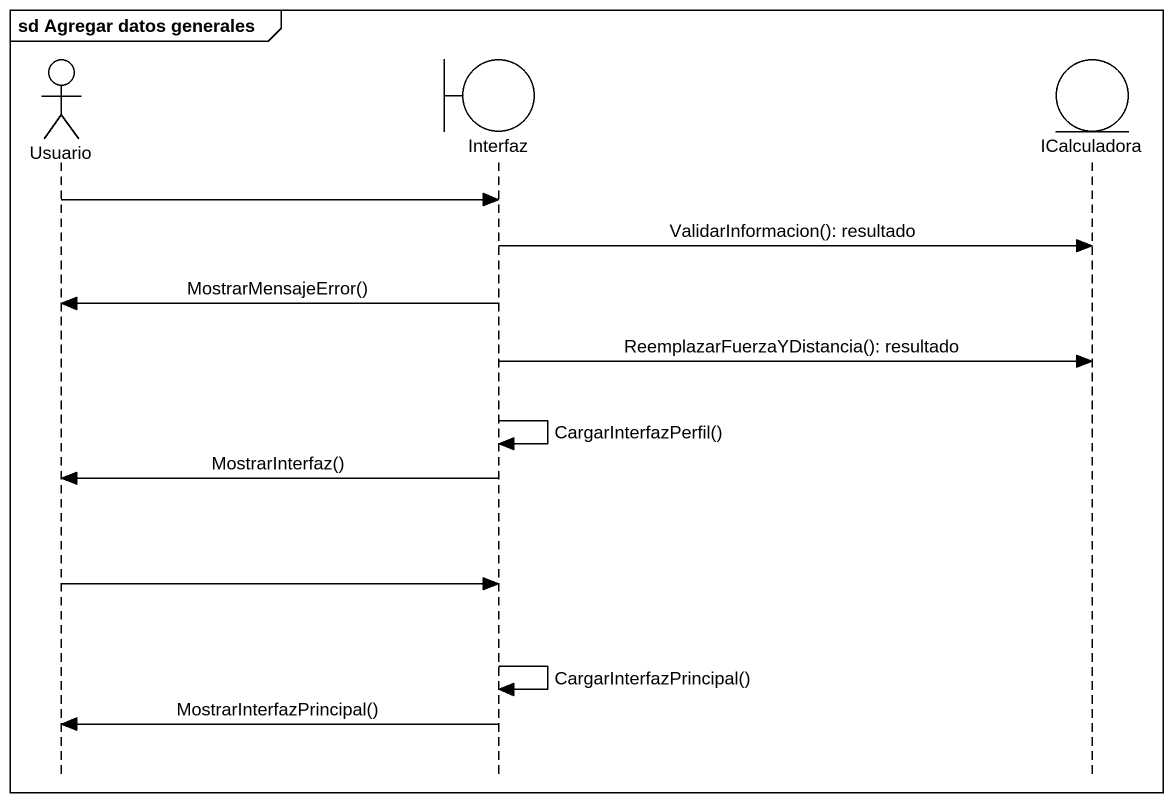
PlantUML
@startuml
mainframe sd Agregar datos generales
hide footbox
actor Usuario
boundary Interfaz
entity ICalculadora

Usuario -> Interfaz
Interfaz -> ICalculadora : ValidarInformacion(): resultado
Interfaz -> Usuario : MostrarMensajeError()
Interfaz -> ICalculadora : ReemplazarFuerzaYDistancia(): resultado
Interfaz -> Interfaz : CargarInterfazPerfil()
Interfaz -> Usuario : MostrarInterfaz()
Usuario -> Interfaz
Interfaz -> Interfaz : CargarInterfazPrincipal()
Interfaz -> Usuario : MostrarInterfazPrincipal()
@enduml
